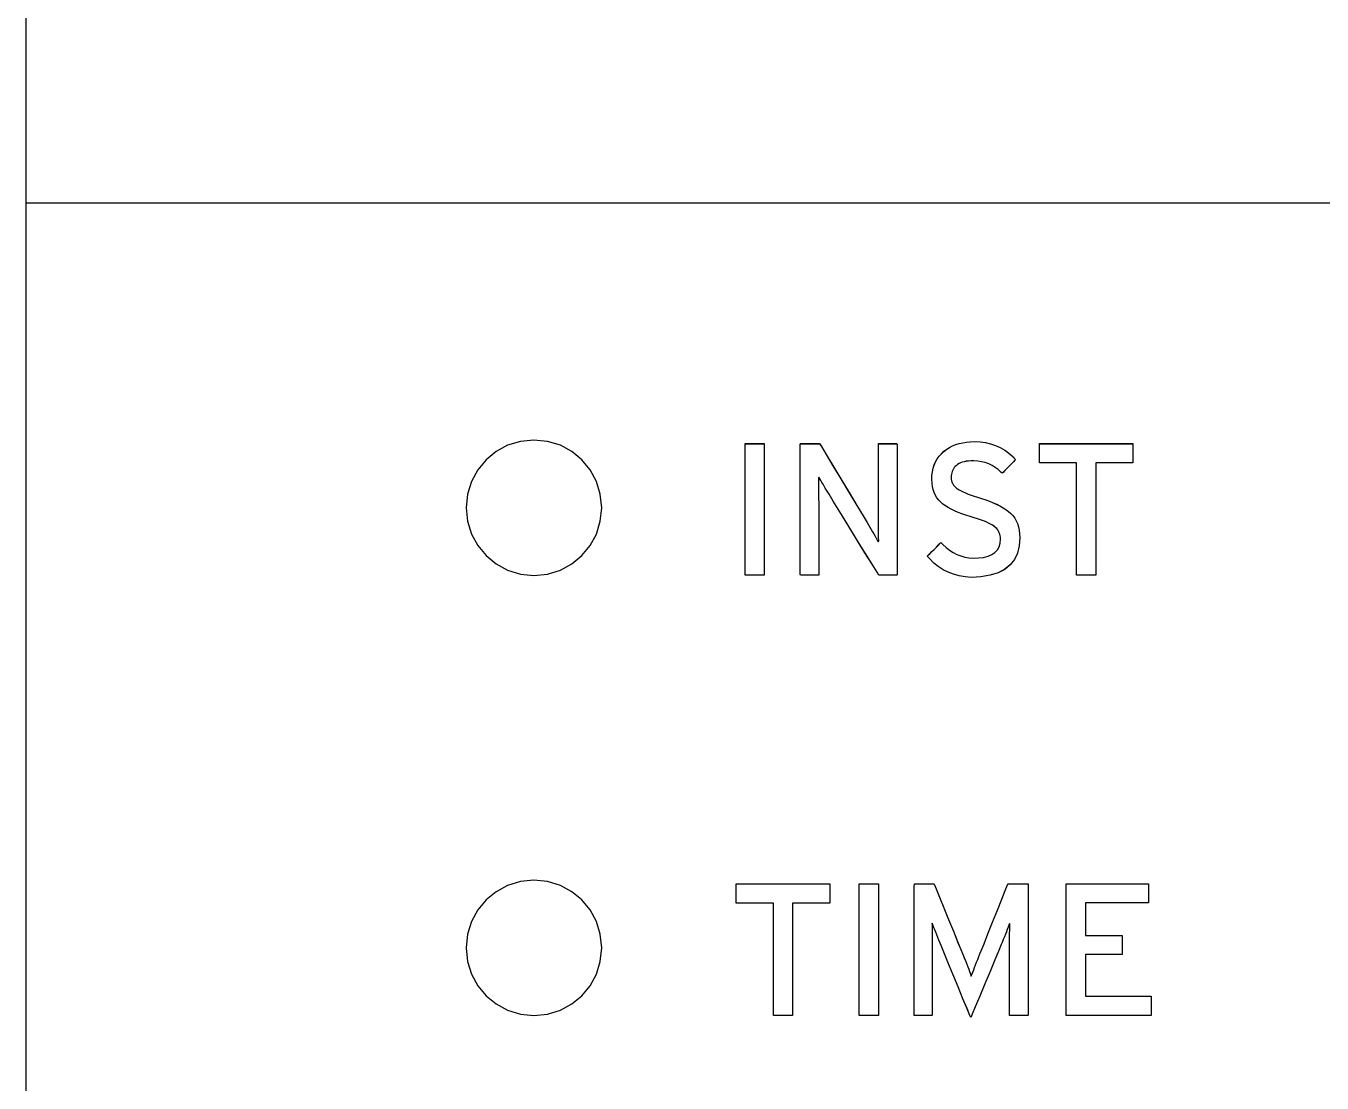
# Model space of a CAD drawing. Extents: x 1 to 47.7, y 0.2 to 35.
# Drawn here: x 19.776 to 20.733, y 10.777 to 11.558 of the extents above; entities that cross this region are included whole.
import ezdxf

# ---------------------------------------------------------------- set-up
doc = ezdxf.new("R2010")
doc.units = 0
doc.header["$MEASUREMENT"] = 0
doc.layers.add('4_2__4U__FRONT_PANEL_W_24_', color=7, linetype='CONTINUOUS')
doc.layers.add('5_1___24__TARGET_LEDS___12', color=7, linetype='CONTINUOUS')

msp = doc.modelspace()

# ---------------------------------------------------------------- linework, layer by layer
at = {"layer": '4_2__4U__FRONT_PANEL_W_24_'}
for points in [[(19.77626, 11.62047), (19.77626, 11.46495), (19.77626, 11.30872), (19.77626, 10.99448), (19.77626, 10.67838), (19.77626, 10.04308), (19.77626, 9.40777), (19.77626, 9.09167), (19.77626, 8.77744), (19.77626, 8.62121), (19.77626, 8.46568), (19.77626, 8.31093)], [(25.35207, 11.427), (19.77626, 11.427)], [(20.3074, 11.15226), (20.3074, 11.24944), (20.32151, 11.24944), (20.32151, 11.15226), (20.3074, 11.15226)], [(20.56626, 11.23521), (20.56626, 11.15226), (20.55215, 11.15226), (20.55215, 11.23521), (20.5247, 11.23521), (20.5247, 11.24944), (20.59375, 11.24944), (20.59375, 11.23521), (20.56626, 11.23521)], [(20.34239, 10.91023), (20.34239, 10.82728), (20.32829, 10.82728), (20.32829, 10.91023), (20.30084, 10.91023), (20.30084, 10.92447), (20.36989, 10.92447), (20.36989, 10.91023), (20.34239, 10.91023)], [(20.3917, 10.82728), (20.3917, 10.92447), (20.4058, 10.92447), (20.4058, 10.82728), (20.3917, 10.82728)], [(20.54456, 10.82728), (20.54456, 10.92447), (20.60522, 10.92447), (20.60522, 10.91037), (20.55866, 10.91037), (20.55866, 10.88621), (20.58571, 10.88621), (20.58571, 10.87212), (20.55866, 10.87212), (20.55866, 10.84138), (20.60726, 10.84138), (20.60726, 10.82728), (20.54456, 10.82728)]]:
    msp.add_lwpolyline(points, dxfattribs=at)
for points in [[(20.10143, 11.20218), (20.10244, 11.19211), (20.10536, 11.18272), (20.10997, 11.17422), (20.11608, 11.16682), (20.12349, 11.16071), (20.13198, 11.15609), (20.14137, 11.15318), (20.15145, 11.15216), (20.16153, 11.15318), (20.17091, 11.15609), (20.1794, 11.16071), (20.1868, 11.16682), (20.19291, 11.17422), (20.19752, 11.18272), (20.20043, 11.19211), (20.20144, 11.20218), (20.20043, 11.21226), (20.19752, 11.22164), (20.19291, 11.23013), (20.1868, 11.23752), (20.1794, 11.24362), (20.17091, 11.24823), (20.16153, 11.25114), (20.15145, 11.25215), (20.14137, 11.25114), (20.13198, 11.24823), (20.12349, 11.24362), (20.11608, 11.23752), (20.10997, 11.23013), (20.10536, 11.22164), (20.10244, 11.21226)], [(20.40614, 11.15226), (20.40477, 11.15449), (20.40112, 11.16042), (20.39586, 11.16896), (20.38968, 11.179), (20.38325, 11.18944), (20.37727, 11.19916), (20.3724, 11.20707), (20.36933, 11.21205), (20.36835, 11.21366), (20.36743, 11.21518), (20.36655, 11.21666), (20.3657, 11.2181), (20.36488, 11.2195), (20.36408, 11.22085), (20.36332, 11.22216), (20.36258, 11.22342), (20.36188, 11.22464), (20.36159, 11.22385), (20.36159, 11.22151), (20.3616, 11.2191), (20.36161, 11.21662), (20.36162, 11.21405), (20.36164, 11.21142), (20.36166, 11.20871), (20.36169, 11.20592), (20.36172, 11.20306), (20.36172, 11.20128), (20.36172, 11.19675), (20.36172, 11.18995), (20.36172, 11.18177), (20.36172, 11.17314), (20.36172, 11.16496), (20.36172, 11.15815), (20.36172, 11.15363), (20.36171, 11.15226), (20.36108, 11.15226), (20.35964, 11.15226), (20.35766, 11.15226), (20.35538, 11.15226), (20.35304, 11.15226), (20.3509, 11.15226), (20.3492, 11.15226), (20.34819, 11.15226), (20.34802, 11.15294), (20.34802, 11.15924), (20.34802, 11.1707), (20.34802, 11.18556), (20.34802, 11.20205), (20.34802, 11.21841), (20.34802, 11.23289), (20.34802, 11.24372), (20.34802, 11.24914), (20.3483, 11.24944), (20.34947, 11.24944), (20.35134, 11.24944), (20.35364, 11.24944), (20.3561, 11.24944), (20.35847, 11.24944), (20.36049, 11.24944), (20.36189, 11.24944), (20.36241, 11.24944), (20.36372, 11.24728), (20.3672, 11.2415), (20.37222, 11.23319), (20.37811, 11.22342), (20.38423, 11.21327), (20.38994, 11.2038), (20.39458, 11.19611), (20.39751, 11.19125), (20.3985, 11.1896), (20.39955, 11.18779), (20.40056, 11.18605), (20.40152, 11.18437), (20.40245, 11.18276), (20.40333, 11.1812), (20.40416, 11.17971), (20.40495, 11.17828), (20.4057, 11.17692), (20.40599, 11.1777), (20.40596, 11.1801), (20.40594, 11.18258), (20.40592, 11.18513), (20.4059, 11.18774), (20.40589, 11.19042), (20.40588, 11.19317), (20.40587, 11.19598), (20.40587, 11.19887), (20.40587, 11.20065), (20.40587, 11.20515), (20.40587, 11.21193), (20.40587, 11.22007), (20.40587, 11.22866), (20.40587, 11.2368), (20.40587, 11.24358), (20.40587, 11.24808), (20.40588, 11.24944), (20.40652, 11.24944), (20.40795, 11.24944), (20.40993, 11.24944), (20.41221, 11.24944), (20.41455, 11.24944), (20.41669, 11.24944), (20.41839, 11.24944), (20.4194, 11.24944), (20.41957, 11.24876), (20.41957, 11.24247), (20.41957, 11.23101), (20.41957, 11.21615), (20.41957, 11.19966), (20.41957, 11.18329), (20.41957, 11.16881), (20.41957, 11.15798), (20.41957, 11.15257), (20.41931, 11.15226), (20.41821, 11.15226), (20.41647, 11.15226), (20.41433, 11.15226), (20.41203, 11.15226), (20.40982, 11.15226), (20.40794, 11.15226), (20.40663, 11.15226)], [(20.51024, 11.18016), (20.50984, 11.17403), (20.50854, 11.16861), (20.50631, 11.16391), (20.50318, 11.15992), (20.49913, 11.15664), (20.49418, 11.15408), (20.4883, 11.15223), (20.48152, 11.1511), (20.47445, 11.15073), (20.46982, 11.1511), (20.46541, 11.15185), (20.46123, 11.15298), (20.45726, 11.15449), (20.45353, 11.15638), (20.45001, 11.15865), (20.44672, 11.1613), (20.44365, 11.16433), (20.44192, 11.16646), (20.44254, 11.16707), (20.44369, 11.16822), (20.44519, 11.16972), (20.44689, 11.17141), (20.44858, 11.1731), (20.4501, 11.17462), (20.45127, 11.17578), (20.45192, 11.17642), (20.45335, 11.17506), (20.45581, 11.17278), (20.45836, 11.17079), (20.46101, 11.16909), (20.46376, 11.16768), (20.46661, 11.16656), (20.46955, 11.16573), (20.47259, 11.1652), (20.47573, 11.16495), (20.47972, 11.16504), (20.48352, 11.1655), (20.48681, 11.16633), (20.4896, 11.16752), (20.49188, 11.16908), (20.49367, 11.17101), (20.49495, 11.17329), (20.49572, 11.17595), (20.496, 11.17897), (20.49595, 11.1803), (20.49577, 11.18149), (20.49548, 11.18263), (20.49507, 11.18372), (20.49455, 11.18476), (20.4939, 11.18575), (20.49314, 11.18668), (20.49225, 11.18757), (20.49124, 11.18841), (20.49002, 11.18923), (20.48862, 11.19005), (20.48705, 11.19086), (20.48529, 11.19166), (20.48335, 11.19245), (20.48124, 11.19323), (20.47894, 11.19401), (20.47647, 11.19477), (20.47361, 11.19559), (20.47041, 11.19658), (20.46741, 11.19761), (20.4646, 11.19869), (20.46198, 11.19983), (20.45956, 11.20101), (20.45733, 11.20225), (20.45529, 11.20354), (20.45345, 11.20487), (20.45179, 11.20624), (20.45031, 11.20775), (20.44902, 11.20942), (20.44792, 11.21127), (20.44701, 11.21329), (20.4463, 11.21549), (20.44577, 11.21786), (20.44543, 11.2204), (20.44528, 11.22312), (20.44535, 11.22596), (20.44566, 11.22868), (20.4462, 11.23126), (20.44696, 11.2337), (20.44796, 11.236), (20.44918, 11.23816), (20.45063, 11.24018), (20.45231, 11.24205), (20.45422, 11.24379), (20.45623, 11.2453), (20.45836, 11.24662), (20.4606, 11.24777), (20.46297, 11.24875), (20.46546, 11.24955), (20.46807, 11.25018), (20.4708, 11.25063), (20.47366, 11.2509), (20.47675, 11.251), (20.48088, 11.25077), (20.48485, 11.25021), (20.48865, 11.24931), (20.49228, 11.24809), (20.49575, 11.24652), (20.49905, 11.24463), (20.50217, 11.2424), (20.50514, 11.23984), (20.50712, 11.23778), (20.50657, 11.23722), (20.50548, 11.23608), (20.50402, 11.23457), (20.50236, 11.23285), (20.50068, 11.2311), (20.49915, 11.22952), (20.49796, 11.22828), (20.49727, 11.22756), (20.49623, 11.22844), (20.49418, 11.23032), (20.492, 11.23196), (20.4897, 11.23336), (20.48726, 11.23452), (20.4847, 11.23544), (20.482, 11.23612), (20.47918, 11.23656), (20.47623, 11.23676), (20.474, 11.23673), (20.47227, 11.2366), (20.47065, 11.23639), (20.46915, 11.2361), (20.46777, 11.23573), (20.4665, 11.23527), (20.46534, 11.23473), (20.4643, 11.23411), (20.46338, 11.23341), (20.46256, 11.23261), (20.46184, 11.23177), (20.46122, 11.23088), (20.4607, 11.22994), (20.46027, 11.22896), (20.45993, 11.22794), (20.4597, 11.22688), (20.45956, 11.22577), (20.45951, 11.22464), (20.45953, 11.22408), (20.45956, 11.22354), (20.45962, 11.22301), (20.4597, 11.2225), (20.45981, 11.22201), (20.45994, 11.22154), (20.46009, 11.22108), (20.46027, 11.22065), (20.46047, 11.22021), (20.46071, 11.21975), (20.46099, 11.2193), (20.46131, 11.21885), (20.46166, 11.21841), (20.46206, 11.21797), (20.46249, 11.21754), (20.46296, 11.21711), (20.46346, 11.21669), (20.46423, 11.21613), (20.46542, 11.21536), (20.4668, 11.21459), (20.46837, 11.21382), (20.47013, 11.21303), (20.47208, 11.21224), (20.47422, 11.21145), (20.47655, 11.21064), (20.47907, 11.20983), (20.48203, 11.20894), (20.48506, 11.20795), (20.48793, 11.2069), (20.49064, 11.2058), (20.49319, 11.20465), (20.49558, 11.20343), (20.49782, 11.20216), (20.49989, 11.20084), (20.50181, 11.19946), (20.50355, 11.19799), (20.50509, 11.19635), (20.50643, 11.19454), (20.50756, 11.19256), (20.5085, 11.19042), (20.50924, 11.18811), (20.50977, 11.18563), (20.51011, 11.18298)], [(20.10143, 10.87718), (20.10244, 10.86711), (20.10536, 10.85772), (20.10997, 10.84922), (20.11608, 10.84182), (20.12349, 10.83571), (20.13198, 10.8311), (20.14137, 10.82818), (20.15145, 10.82716), (20.16153, 10.82818), (20.17091, 10.8311), (20.1794, 10.83571), (20.1868, 10.84182), (20.19291, 10.84922), (20.19752, 10.85772), (20.20043, 10.86711), (20.20144, 10.87718), (20.20043, 10.88726), (20.19752, 10.89664), (20.19291, 10.90513), (20.1868, 10.91252), (20.1794, 10.91862), (20.17091, 10.92323), (20.16153, 10.92614), (20.15145, 10.92715), (20.14137, 10.92614), (20.13198, 10.92323), (20.12349, 10.91862), (20.11608, 10.91252), (20.10997, 10.90513), (20.10536, 10.89664), (20.10244, 10.88726)], [(20.50264, 10.82724), (20.50264, 10.82909), (20.50264, 10.83404), (20.50264, 10.84116), (20.50264, 10.84955), (20.50264, 10.85829), (20.50264, 10.86648), (20.50264, 10.8732), (20.50264, 10.87753), (20.50265, 10.87921), (20.50265, 10.88158), (20.50266, 10.88384), (20.50268, 10.88598), (20.5027, 10.88801), (20.50274, 10.88992), (20.50278, 10.89171), (20.50283, 10.89339), (20.50288, 10.89495), (20.5027, 10.89519), (20.50217, 10.89382), (20.5016, 10.89234), (20.50098, 10.89075), (20.50031, 10.88906), (20.4996, 10.88725), (20.49883, 10.88533), (20.49802, 10.88331), (20.49716, 10.88117), (20.49649, 10.87954), (20.49471, 10.87527), (20.49182, 10.86836), (20.48823, 10.85977), (20.48435, 10.85049), (20.48058, 10.84147), (20.47733, 10.8337), (20.47501, 10.82813), (20.47401, 10.82575), (20.47335, 10.82729), (20.47131, 10.83223), (20.46826, 10.8396), (20.46462, 10.84843), (20.46077, 10.85774), (20.45712, 10.86656), (20.45408, 10.87393), (20.45204, 10.87887), (20.45129, 10.88069), (20.45043, 10.88284), (20.44962, 10.88489), (20.44885, 10.88683), (20.44813, 10.88866), (20.44745, 10.89038), (20.44682, 10.892), (20.44623, 10.8935), (20.44568, 10.8949), (20.44536, 10.89528), (20.44541, 10.89374), (20.44546, 10.89209), (20.4455, 10.89032), (20.44554, 10.88844), (20.44557, 10.88644), (20.44559, 10.88433), (20.4456, 10.8821), (20.44561, 10.87975), (20.44561, 10.87808), (20.44561, 10.8744), (20.44561, 10.86813), (20.44561, 10.86019), (20.44561, 10.85149), (20.44561, 10.84295), (20.44561, 10.83546), (20.44561, 10.82996), (20.44561, 10.82734), (20.44532, 10.82724), (20.4442, 10.82724), (20.44246, 10.82724), (20.44034, 10.82724), (20.43808, 10.82724), (20.43592, 10.82724), (20.43407, 10.82724), (20.4328, 10.82724), (20.43232, 10.82724), (20.43232, 10.83074), (20.43232, 10.84009), (20.43232, 10.85355), (20.43232, 10.86941), (20.43232, 10.88594), (20.43232, 10.90142), (20.43232, 10.91412), (20.43232, 10.92231), (20.43235, 10.92447), (20.43309, 10.92447), (20.43465, 10.92447), (20.43677, 10.92447), (20.43919, 10.92447), (20.44166, 10.92447), (20.44391, 10.92447), (20.44569, 10.92447), (20.44673, 10.92447), (20.44706, 10.92408), (20.44842, 10.92072), (20.45089, 10.91465), (20.45408, 10.9068), (20.45763, 10.89808), (20.46116, 10.88941), (20.46429, 10.88171), (20.46665, 10.8759), (20.46787, 10.8729), (20.46856, 10.87125), (20.46943, 10.86916), (20.47025, 10.86712), (20.47103, 10.86515), (20.47178, 10.86323), (20.47248, 10.86138), (20.47314, 10.85958), (20.47375, 10.85784), (20.47433, 10.85617), (20.4749, 10.85744), (20.47551, 10.85914), (20.47616, 10.86091), (20.47685, 10.86275), (20.47757, 10.86465), (20.47834, 10.86662), (20.47914, 10.86865), (20.47998, 10.87076), (20.48078, 10.87271), (20.48168, 10.87496), (20.48378, 10.88023), (20.48672, 10.88759), (20.49012, 10.89612), (20.49363, 10.90491), (20.49687, 10.91303), (20.49949, 10.91957), (20.5011, 10.92361), (20.5015, 10.92447), (20.50237, 10.92447), (20.50406, 10.92447), (20.5063, 10.92447), (20.50882, 10.92447), (20.51135, 10.92447), (20.51363, 10.92447), (20.51539, 10.92447), (20.51637, 10.92447), (20.51648, 10.92335), (20.51648, 10.91639), (20.51648, 10.90454), (20.51648, 10.88953), (20.51648, 10.87309), (20.51648, 10.85693), (20.51648, 10.84278), (20.51648, 10.83237), (20.51648, 10.82743), (20.51617, 10.82724), (20.51501, 10.82724), (20.5132, 10.82724), (20.511, 10.82724), (20.50865, 10.82724), (20.50639, 10.82724), (20.50447, 10.82724), (20.50314, 10.82724)]]:
    msp.add_lwpolyline(points, close=True, dxfattribs=at)
at = {"layer": '5_1___24__TARGET_LEDS___12'}
for points in [[(19.77626, 11.62047), (19.77626, 11.46495), (19.77626, 11.30872), (19.77626, 10.99448), (19.77626, 10.67838), (19.77626, 10.04308), (19.77626, 9.40777), (19.77626, 9.09167), (19.77626, 8.77744), (19.77626, 8.62121), (19.77626, 8.46568), (19.77626, 8.31093)], [(25.35207, 11.427), (19.77626, 11.427)], [(20.3074, 11.15228), (20.3074, 11.24946), (20.32151, 11.24946), (20.32151, 11.15228), (20.3074, 11.15228)], [(20.56626, 11.23522), (20.56626, 11.15228), (20.55215, 11.15228), (20.55215, 11.23522), (20.5247, 11.23522), (20.5247, 11.24946), (20.59375, 11.24946), (20.59375, 11.23522), (20.56626, 11.23522)], [(20.34239, 10.91024), (20.34239, 10.8273), (20.32829, 10.8273), (20.32829, 10.91024), (20.30084, 10.91024), (20.30084, 10.92448), (20.36989, 10.92448), (20.36989, 10.91024), (20.34239, 10.91024)], [(20.3917, 10.8273), (20.3917, 10.92448), (20.4058, 10.92448), (20.4058, 10.8273), (20.3917, 10.8273)], [(20.54456, 10.8273), (20.54456, 10.92448), (20.60522, 10.92448), (20.60522, 10.91038), (20.55866, 10.91038), (20.55866, 10.88622), (20.58571, 10.88622), (20.58571, 10.87213), (20.55866, 10.87213), (20.55866, 10.8414), (20.60726, 10.8414), (20.60726, 10.8273), (20.54456, 10.8273)]]:
    msp.add_lwpolyline(points, dxfattribs=at)
for points in [[(20.10143, 11.20218), (20.10245, 11.19211), (20.10536, 11.18272), (20.10997, 11.17422), (20.11608, 11.16682), (20.12349, 11.16071), (20.13198, 11.15609), (20.14137, 11.15318), (20.15145, 11.15216), (20.16153, 11.15318), (20.17091, 11.15609), (20.1794, 11.16071), (20.1868, 11.16682), (20.19291, 11.17422), (20.19752, 11.18272), (20.20043, 11.19211), (20.20145, 11.20218), (20.20043, 11.21226), (20.19752, 11.22164), (20.19291, 11.23013), (20.1868, 11.23752), (20.1794, 11.24362), (20.17091, 11.24823), (20.16153, 11.25114), (20.15145, 11.25215), (20.14137, 11.25114), (20.13198, 11.24823), (20.12349, 11.24362), (20.11608, 11.23752), (20.10997, 11.23013), (20.10536, 11.22164), (20.10245, 11.21226)], [(20.40614, 11.15228), (20.40477, 11.1545), (20.40112, 11.16043), (20.39586, 11.16897), (20.38968, 11.17901), (20.38325, 11.18945), (20.37727, 11.19917), (20.3724, 11.20708), (20.36933, 11.21207), (20.36835, 11.21367), (20.36743, 11.2152), (20.36655, 11.21668), (20.3657, 11.21811), (20.36488, 11.21951), (20.36408, 11.22086), (20.36332, 11.22217), (20.36258, 11.22343), (20.36188, 11.22466), (20.36159, 11.22386), (20.36159, 11.22153), (20.3616, 11.21912), (20.36161, 11.21663), (20.36162, 11.21407), (20.36164, 11.21143), (20.36166, 11.20872), (20.36169, 11.20593), (20.36172, 11.20307), (20.36172, 11.20129), (20.36172, 11.19677), (20.36172, 11.18996), (20.36172, 11.18178), (20.36172, 11.17315), (20.36172, 11.16497), (20.36172, 11.15817), (20.36172, 11.15364), (20.36171, 11.15228), (20.36108, 11.15228), (20.35964, 11.15228), (20.35766, 11.15228), (20.35538, 11.15228), (20.35304, 11.15228), (20.3509, 11.15228), (20.3492, 11.15228), (20.34819, 11.15228), (20.34802, 11.15296), (20.34802, 11.15925), (20.34802, 11.17071), (20.34802, 11.18557), (20.34802, 11.20206), (20.34802, 11.21843), (20.34802, 11.23291), (20.34802, 11.24374), (20.34802, 11.24915), (20.3483, 11.24946), (20.34947, 11.24946), (20.35134, 11.24946), (20.35364, 11.24946), (20.3561, 11.24946), (20.35847, 11.24946), (20.36049, 11.24946), (20.36189, 11.24946), (20.36241, 11.24946), (20.36372, 11.24729), (20.3672, 11.24152), (20.37222, 11.23321), (20.37811, 11.22344), (20.38423, 11.21328), (20.38994, 11.20382), (20.39458, 11.19612), (20.39751, 11.19127), (20.3985, 11.18961), (20.39955, 11.18781), (20.40056, 11.18606), (20.40152, 11.18439), (20.40245, 11.18277), (20.40333, 11.18122), (20.40416, 11.17972), (20.40495, 11.1783), (20.4057, 11.17693), (20.40599, 11.17771), (20.40596, 11.18012), (20.40594, 11.18259), (20.40592, 11.18514), (20.4059, 11.18775), (20.40589, 11.19043), (20.40588, 11.19318), (20.40587, 11.196), (20.40587, 11.19888), (20.40587, 11.20066), (20.40587, 11.20516), (20.40587, 11.21194), (20.40587, 11.22008), (20.40587, 11.22868), (20.40587, 11.23682), (20.40587, 11.24359), (20.40587, 11.2481), (20.40588, 11.24946), (20.40652, 11.24946), (20.40795, 11.24946), (20.40993, 11.24946), (20.41221, 11.24946), (20.41455, 11.24946), (20.41669, 11.24946), (20.41839, 11.24946), (20.4194, 11.24946), (20.41957, 11.24878), (20.41957, 11.24248), (20.41957, 11.23102), (20.41957, 11.21616), (20.41957, 11.19967), (20.41957, 11.18331), (20.41957, 11.16883), (20.41957, 11.158), (20.41957, 11.15258), (20.41931, 11.15228), (20.41821, 11.15228), (20.41647, 11.15228), (20.41433, 11.15228), (20.41203, 11.15228), (20.40982, 11.15228), (20.40794, 11.15228), (20.40663, 11.15228)], [(20.51024, 11.18018), (20.50984, 11.17404), (20.50854, 11.16863), (20.50631, 11.16392), (20.50318, 11.15993), (20.49913, 11.15666), (20.49418, 11.1541), (20.4883, 11.15225), (20.48152, 11.15111), (20.47445, 11.15074), (20.46982, 11.15111), (20.46541, 11.15186), (20.46123, 11.153), (20.45726, 11.15451), (20.45353, 11.1564), (20.45001, 11.15867), (20.44672, 11.16132), (20.44365, 11.16435), (20.44192, 11.16647), (20.44254, 11.16708), (20.44369, 11.16823), (20.44519, 11.16973), (20.44689, 11.17142), (20.44858, 11.17311), (20.4501, 11.17463), (20.45127, 11.1758), (20.45192, 11.17644), (20.45335, 11.17507), (20.45581, 11.17279), (20.45836, 11.1708), (20.46101, 11.1691), (20.46376, 11.16769), (20.46661, 11.16657), (20.46955, 11.16575), (20.47259, 11.16521), (20.47573, 11.16497), (20.47972, 11.16506), (20.48352, 11.16552), (20.48681, 11.16634), (20.4896, 11.16754), (20.49188, 11.1691), (20.49367, 11.17102), (20.49495, 11.17331), (20.49572, 11.17596), (20.496, 11.17899), (20.49595, 11.18032), (20.49577, 11.18151), (20.49548, 11.18265), (20.49507, 11.18373), (20.49455, 11.18477), (20.4939, 11.18576), (20.49314, 11.1867), (20.49225, 11.18758), (20.49124, 11.18842), (20.49002, 11.18924), (20.48862, 11.19006), (20.48705, 11.19087), (20.48529, 11.19167), (20.48335, 11.19246), (20.48124, 11.19325), (20.47894, 11.19402), (20.47647, 11.19479), (20.47361, 11.19561), (20.47041, 11.19659), (20.46741, 11.19762), (20.4646, 11.19871), (20.46198, 11.19984), (20.45956, 11.20103), (20.45733, 11.20226), (20.45529, 11.20355), (20.45345, 11.20489), (20.45179, 11.20626), (20.45031, 11.20776), (20.44902, 11.20944), (20.44792, 11.21129), (20.44701, 11.21331), (20.4463, 11.2155), (20.44577, 11.21787), (20.44543, 11.22041), (20.44528, 11.22313), (20.44535, 11.22597), (20.44566, 11.22869), (20.4462, 11.23128), (20.44696, 11.23372), (20.44796, 11.23602), (20.44918, 11.23818), (20.45063, 11.24019), (20.45231, 11.24207), (20.45422, 11.2438), (20.45623, 11.24531), (20.45836, 11.24664), (20.4606, 11.24779), (20.46297, 11.24876), (20.46546, 11.24956), (20.46807, 11.25019), (20.4708, 11.25064), (20.47366, 11.25092), (20.47675, 11.25101), (20.48088, 11.25078), (20.48485, 11.25022), (20.48865, 11.24933), (20.49228, 11.2481), (20.49575, 11.24654), (20.49905, 11.24464), (20.50217, 11.24242), (20.50514, 11.23986), (20.50712, 11.23779), (20.50657, 11.23723), (20.50548, 11.2361), (20.50402, 11.23458), (20.50236, 11.23286), (20.50068, 11.23112), (20.49915, 11.22953), (20.49796, 11.22829), (20.49727, 11.22758), (20.49623, 11.22845), (20.49418, 11.23033), (20.492, 11.23197), (20.4897, 11.23337), (20.48726, 11.23453), (20.4847, 11.23545), (20.482, 11.23613), (20.47918, 11.23657), (20.47623, 11.23677), (20.474, 11.23674), (20.47227, 11.23662), (20.47065, 11.23641), (20.46915, 11.23612), (20.46777, 11.23574), (20.4665, 11.23529), (20.46534, 11.23475), (20.4643, 11.23413), (20.46338, 11.23342), (20.46256, 11.23263), (20.46184, 11.23178), (20.46122, 11.23089), (20.4607, 11.22996), (20.46027, 11.22898), (20.45993, 11.22796), (20.4597, 11.22689), (20.45956, 11.22578), (20.45951, 11.22466), (20.45953, 11.2241), (20.45956, 11.22355), (20.45962, 11.22303), (20.4597, 11.22252), (20.45981, 11.22203), (20.45994, 11.22155), (20.46009, 11.2211), (20.46027, 11.22066), (20.46047, 11.22023), (20.46071, 11.21977), (20.46099, 11.21931), (20.46131, 11.21886), (20.46166, 11.21842), (20.46206, 11.21798), (20.46249, 11.21755), (20.46296, 11.21712), (20.46346, 11.2167), (20.46423, 11.21614), (20.46542, 11.21538), (20.4668, 11.21461), (20.46837, 11.21383), (20.47013, 11.21305), (20.47208, 11.21226), (20.47422, 11.21146), (20.47655, 11.21066), (20.47907, 11.20984), (20.48203, 11.20895), (20.48506, 11.20796), (20.48793, 11.20692), (20.49064, 11.20582), (20.49319, 11.20466), (20.49558, 11.20345), (20.49782, 11.20218), (20.49989, 11.20085), (20.50181, 11.19947), (20.50355, 11.198), (20.50509, 11.19636), (20.50643, 11.19455), (20.50756, 11.19258), (20.5085, 11.19043), (20.50924, 11.18812), (20.50977, 11.18564), (20.51011, 11.18299)], [(20.10143, 10.87718), (20.10245, 10.86711), (20.10536, 10.85772), (20.10997, 10.84922), (20.11608, 10.84182), (20.12349, 10.83571), (20.13198, 10.8311), (20.14137, 10.82818), (20.15145, 10.82716), (20.16153, 10.82818), (20.17091, 10.8311), (20.1794, 10.83571), (20.1868, 10.84182), (20.19291, 10.84922), (20.19752, 10.85772), (20.20043, 10.86711), (20.20145, 10.87718), (20.20043, 10.88726), (20.19752, 10.89664), (20.19291, 10.90513), (20.1868, 10.91252), (20.1794, 10.91862), (20.17091, 10.92323), (20.16153, 10.92614), (20.15145, 10.92715), (20.14137, 10.92614), (20.13198, 10.92323), (20.12349, 10.91862), (20.11608, 10.91252), (20.10997, 10.90513), (20.10536, 10.89664), (20.10245, 10.88726)], [(20.50264, 10.82726), (20.50264, 10.82911), (20.50264, 10.83405), (20.50264, 10.84117), (20.50264, 10.84956), (20.50264, 10.85831), (20.50264, 10.86649), (20.50264, 10.87321), (20.50264, 10.87754), (20.50265, 10.87923), (20.50265, 10.8816), (20.50266, 10.88386), (20.50268, 10.886), (20.5027, 10.88802), (20.50274, 10.88993), (20.50278, 10.89172), (20.50283, 10.8934), (20.50288, 10.89496), (20.5027, 10.8952), (20.50217, 10.89383), (20.5016, 10.89235), (20.50098, 10.89077), (20.50031, 10.88907), (20.4996, 10.88726), (20.49883, 10.88535), (20.49802, 10.88332), (20.49716, 10.88119), (20.49649, 10.87955), (20.49471, 10.87528), (20.49182, 10.86837), (20.48823, 10.85979), (20.48435, 10.8505), (20.48058, 10.84149), (20.47733, 10.83371), (20.47501, 10.82815), (20.47401, 10.82576), (20.47335, 10.82731), (20.47131, 10.83225), (20.46826, 10.83962), (20.46462, 10.84844), (20.46077, 10.85775), (20.45712, 10.86657), (20.45408, 10.87394), (20.45204, 10.87888), (20.45129, 10.8807), (20.45043, 10.88286), (20.44962, 10.88491), (20.44885, 10.88685), (20.44813, 10.88868), (20.44745, 10.8904), (20.44682, 10.89201), (20.44623, 10.89351), (20.44568, 10.89491), (20.44536, 10.89529), (20.44541, 10.89376), (20.44546, 10.89211), (20.4455, 10.89034), (20.44554, 10.88846), (20.44557, 10.88646), (20.44559, 10.88434), (20.4456, 10.88211), (20.44561, 10.87976), (20.44561, 10.87809), (20.44561, 10.87441), (20.44561, 10.86814), (20.44561, 10.8602), (20.44561, 10.85151), (20.44561, 10.84296), (20.44561, 10.83548), (20.44561, 10.82997), (20.44561, 10.82735), (20.44532, 10.82726), (20.4442, 10.82726), (20.44246, 10.82726), (20.44034, 10.82726), (20.43808, 10.82726), (20.43592, 10.82726), (20.43407, 10.82726), (20.4328, 10.82726), (20.43232, 10.82726), (20.43232, 10.83075), (20.43232, 10.8401), (20.43232, 10.85356), (20.43232, 10.86942), (20.43232, 10.88596), (20.43232, 10.90143), (20.43232, 10.91413), (20.43232, 10.92232), (20.43235, 10.92448), (20.43309, 10.92448), (20.43465, 10.92448), (20.43677, 10.92448), (20.43919, 10.92448), (20.44166, 10.92448), (20.44391, 10.92448), (20.44569, 10.92448), (20.44673, 10.92448), (20.44706, 10.92409), (20.44842, 10.92073), (20.45089, 10.91467), (20.45408, 10.90682), (20.45763, 10.8981), (20.46116, 10.88943), (20.46429, 10.88173), (20.46665, 10.87592), (20.46787, 10.87291), (20.46856, 10.87126), (20.46943, 10.86917), (20.47025, 10.86714), (20.47103, 10.86516), (20.47178, 10.86325), (20.47248, 10.86139), (20.47314, 10.85959), (20.47375, 10.85786), (20.47433, 10.85618), (20.4749, 10.85745), (20.47551, 10.85916), (20.47616, 10.86092), (20.47685, 10.86276), (20.47757, 10.86466), (20.47834, 10.86663), (20.47914, 10.86867), (20.47998, 10.87077), (20.48078, 10.87272), (20.48168, 10.87497), (20.48378, 10.88024), (20.48672, 10.8876), (20.49012, 10.89613), (20.49363, 10.90492), (20.49687, 10.91304), (20.49949, 10.91959), (20.5011, 10.92363), (20.5015, 10.92448), (20.50237, 10.92448), (20.50406, 10.92448), (20.5063, 10.92448), (20.50882, 10.92448), (20.51135, 10.92448), (20.51363, 10.92448), (20.51539, 10.92448), (20.51637, 10.92448), (20.51648, 10.92336), (20.51648, 10.9164), (20.51648, 10.90456), (20.51648, 10.88955), (20.51648, 10.8731), (20.51648, 10.85694), (20.51648, 10.8428), (20.51648, 10.83239), (20.51648, 10.82744), (20.51617, 10.82726), (20.51501, 10.82726), (20.5132, 10.82726), (20.511, 10.82726), (20.50865, 10.82726), (20.50639, 10.82726), (20.50447, 10.82726), (20.50314, 10.82726)]]:
    msp.add_lwpolyline(points, close=True, dxfattribs=at)

doc.saveas('drawing.dxf')
